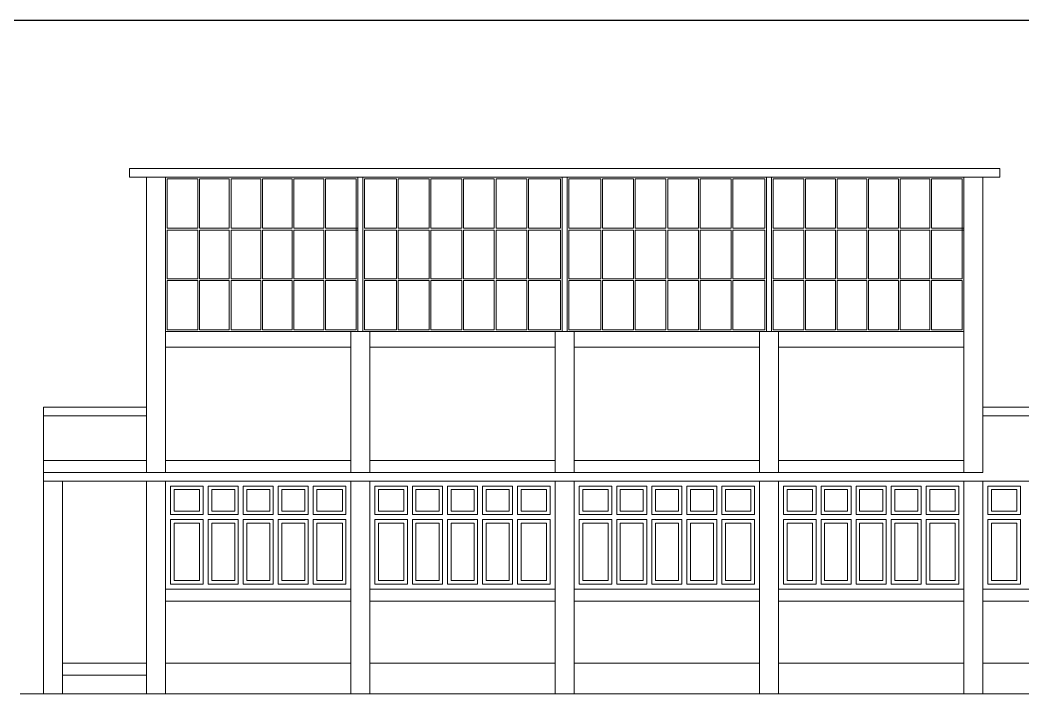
# Model space of a CAD drawing. Header units: inches. Extents: x -6800 to 96653, y -25814 to 17379.
# Drawn here: x 21200 to 21784, y -11715 to -11323 of the extents above; entities that cross this region are included whole.
import ezdxf

# ---------------------------------------------------------------- set-up
doc = ezdxf.new("R2010")
doc.units = ezdxf.units.IN
doc.header["$MEASUREMENT"] = 0
for name, color, linetype, lineweight in [('dimension', 50, 'Continuous', 20), ('ele back', 51, 'Continuous', 15), ('furniture', 44, 'Continuous', 15), ('Win ele', 211, 'Continuous', 15)]:
    doc.layers.add(name, color=color, linetype=linetype, lineweight=lineweight)

msp = doc.modelspace()

# ---------------------------------------------------------------- linework, layer by layer
msp.add_line((20222.07, -11322.79), (22598.07, -11322.79))
at = {"layer": 'dimension', "transparency": 33554651}
for p, q in [((21273.32, -11579.23), (21273.32, -11414.23)), ((21284.32, -11579.23), (21284.32, -11414.23)), ((21749.32, -11504.23), (21749.32, -11414.23)), ((21760.32, -11586.23), (21760.32, -11414.23)), ((21392.32, -11579.23), (21392.32, -11504.23)), ((21403.32, -11579.23), (21403.32, -11504.23)), ((21511.32, -11579.23), (21511.32, -11504.23)), ((21522.32, -11579.23), (21522.32, -11504.23)), ((21630.32, -11504.23), (21630.32, -11579.23)), ((21641.32, -11504.23), (21641.32, -11579.23)), ((21749.32, -11504.23), (21749.32, -11586.23)), ((21224.32, -11715.23), (21224.32, -11591.23)), ((21273.32, -11715.23), (21273.32, -11591.23)), ((21284.32, -11715.23), (21284.32, -11591.23)), ((21392.32, -11715.23), (21392.32, -11591.23)), ((21403.32, -11715.23), (21403.32, -11591.23)), ((21511.32, -11591.23), (21511.32, -11715.23)), ((21522.32, -11591.23), (21522.32, -11715.23)), ((21630.32, -11591.23), (21630.32, -11715.23)), ((21641.32, -11591.23), (21641.32, -11715.23)), ((21749.32, -11591.23), (21749.32, -11715.23)), ((21760.32, -11715.23), (21760.32, -11591.23))]:
    msp.add_line(p, q, dxfattribs=at)
at = {"layer": 'ele back', "transparency": 33554641}
for p, q in [((21273.32, -11409.23), (21263.32, -11409.23)), ((21263.32, -11409.23), (21263.32, -11414.23)), ((21273.32, -11409.23), (21760.32, -11409.23)), ((21760.32, -11409.23), (21770.32, -11409.23)), ((21770.32, -11409.23), (21770.32, -11414.23)), ((21263.32, -11414.23), (21273.32, -11414.23)), ((21273.32, -11414.23), (21760.32, -11414.23)), ((21396.32, -11504.23), (21396.32, -11414.23)), ((21399.32, -11504.23), (21399.32, -11414.23)), ((21515.32, -11504.23), (21515.32, -11414.23)), ((21518.32, -11504.23), (21518.32, -11414.23)), ((21634.32, -11504.23), (21634.32, -11414.23)), ((21637.32, -11504.23), (21637.32, -11414.23)), ((21770.32, -11414.23), (21760.32, -11414.23)), ((21284.32, -11504.23), (21749.32, -11504.23)), ((21284.32, -11513.23), (21392.32, -11513.23)), ((21403.32, -11513.23), (21511.32, -11513.23)), ((21522.32, -11513.23), (21630.32, -11513.23)), ((21641.32, -11513.23), (21749.32, -11513.23)), ((21273.32, -11548.23), (21213.32, -11548.23)), ((21213.32, -11548.23), (21213.32, -11715.23)), ((21273.32, -11553.23), (21213.32, -11553.23)), ((21760.32, -11548.23), (21878.32, -11548.23)), ((21760.32, -11553.23), (21878.32, -11553.23)), ((21213.32, -11579.23), (21273.32, -11579.23)), ((21273.32, -11579.23), (21273.32, -11586.23)), ((21284.32, -11579.23), (21392.32, -11579.23)), ((21284.32, -11579.23), (21284.32, -11586.23)), ((21392.32, -11586.23), (21392.32, -11579.23)), ((21403.32, -11579.23), (21511.32, -11579.23)), ((21403.32, -11579.23), (21403.32, -11586.23)), ((21511.32, -11586.23), (21511.32, -11579.23)), ((21522.32, -11579.23), (21630.32, -11579.23)), ((21522.32, -11579.23), (21522.32, -11586.23)), ((21630.32, -11586.23), (21630.32, -11579.23)), ((21641.32, -11579.23), (21749.32, -11579.23)), ((21641.32, -11579.23), (21641.32, -11586.23)), ((21213.32, -11586.23), (21403.32, -11586.23)), ((21403.32, -11586.23), (21522.32, -11586.23)), ((21522.32, -11586.23), (21641.32, -11586.23)), ((21641.32, -11586.23), (21760.32, -11586.23)), ((21213.32, -11591.23), (21284.32, -11591.23)), ((21284.32, -11591.23), (21403.32, -11591.23)), ((21403.32, -11591.23), (21522.32, -11591.23)), ((21522.32, -11591.23), (21641.32, -11591.23)), ((21641.32, -11591.23), (21760.32, -11591.23)), ((21760.32, -11591.23), (21878.32, -11591.23)), ((21284.32, -11654.23), (21392.32, -11654.23)), ((21403.32, -11654.23), (21511.32, -11654.23)), ((21641.32, -11654.23), (21749.32, -11654.23)), ((21760.32, -11654.23), (21868.32, -11654.23)), ((21284.32, -11661.23), (21392.32, -11661.23)), ((21403.32, -11661.23), (21511.32, -11661.23)), ((21522.32, -11661.23), (21630.32, -11661.23)), ((21641.32, -11661.23), (21749.32, -11661.23)), ((21760.32, -11661.23), (21868.32, -11661.23)), ((21224.32, -11697.23), (21273.32, -11697.23)), ((21284.32, -11697.23), (21392.32, -11697.23)), ((21403.32, -11697.23), (21511.32, -11697.23)), ((21522.32, -11697.23), (21630.32, -11697.23)), ((21641.32, -11697.23), (21749.32, -11697.23)), ((21760.32, -11697.23), (21868.32, -11697.23)), ((21224.32, -11704.23), (21273.32, -11704.23)), ((21199.65, -11715.23), (21925.2, -11715.23))]:
    msp.add_line(p, q, dxfattribs=at)
at = {"layer": 'furniture', "transparency": 33554687}
for p, q in [((21284.32, -11414.23), (21396.32, -11414.23)), ((21284.32, -11504.23), (21284.32, -11414.23)), ((21396.32, -11414.23), (21396.32, -11504.23)), ((21399.32, -11414.23), (21515.32, -11414.23)), ((21399.32, -11504.23), (21399.32, -11414.23)), ((21515.32, -11414.23), (21515.32, -11504.23)), ((21518.32, -11414.23), (21634.32, -11414.23)), ((21518.32, -11504.23), (21518.32, -11414.23)), ((21634.32, -11414.23), (21634.32, -11504.23)), ((21637.32, -11414.23), (21749.32, -11414.23)), ((21637.32, -11504.23), (21637.32, -11414.23)), ((21749.32, -11414.23), (21749.32, -11504.23)), ((21396.32, -11504.23), (21284.32, -11504.23)), ((21515.32, -11504.23), (21399.32, -11504.23)), ((21634.32, -11504.23), (21518.32, -11504.23)), ((21749.32, -11504.23), (21637.32, -11504.23)), ((21284.32, -11591.23), (21392.32, -11591.23)), ((21284.32, -11654.23), (21284.32, -11591.23)), ((21287.32, -11610.73), (21287.32, -11594.23)), ((21287.32, -11594.23), (21306.22, -11594.23)), ((21306.22, -11594.23), (21306.22, -11610.73)), ((21309.22, -11610.73), (21309.22, -11594.23)), ((21309.22, -11594.23), (21326.62, -11594.23)), ((21326.62, -11594.23), (21326.62, -11610.73)), ((21329.62, -11610.73), (21329.62, -11594.23)), ((21329.62, -11594.23), (21347.02, -11594.23)), ((21347.02, -11594.23), (21347.02, -11610.73)), ((21350.02, -11610.73), (21350.02, -11594.23)), ((21350.02, -11594.23), (21367.42, -11594.23)), ((21367.42, -11594.23), (21367.42, -11610.73)), ((21370.42, -11594.23), (21370.42, -11610.73)), ((21389.32, -11594.23), (21370.42, -11594.23)), ((21389.32, -11610.73), (21389.32, -11594.23)), ((21392.32, -11591.23), (21392.32, -11654.23)), ((21403.32, -11591.23), (21511.32, -11591.23)), ((21403.32, -11654.23), (21403.32, -11591.23)), ((21406.32, -11610.73), (21406.32, -11594.23)), ((21406.32, -11594.23), (21425.22, -11594.23)), ((21425.22, -11594.23), (21425.22, -11610.73)), ((21428.22, -11610.73), (21428.22, -11594.23)), ((21428.22, -11594.23), (21445.62, -11594.23)), ((21445.62, -11594.23), (21445.62, -11610.73)), ((21448.62, -11610.73), (21448.62, -11594.23)), ((21448.62, -11594.23), (21466.02, -11594.23)), ((21466.02, -11594.23), (21466.02, -11610.73)), ((21469.02, -11610.73), (21469.02, -11594.23)), ((21469.02, -11594.23), (21486.42, -11594.23)), ((21486.42, -11594.23), (21486.42, -11610.73)), ((21489.42, -11594.23), (21489.42, -11610.73)), ((21508.32, -11594.23), (21489.42, -11594.23)), ((21508.32, -11610.73), (21508.32, -11594.23)), ((21511.32, -11591.23), (21511.32, -11654.23)), ((21522.32, -11591.23), (21630.32, -11591.23)), ((21522.32, -11654.23), (21522.32, -11591.23)), ((21525.32, -11610.73), (21525.32, -11594.23)), ((21525.32, -11594.23), (21544.22, -11594.23)), ((21544.22, -11594.23), (21544.22, -11610.73)), ((21547.22, -11610.73), (21547.22, -11594.23)), ((21547.22, -11594.23), (21564.62, -11594.23)), ((21564.62, -11594.23), (21564.62, -11610.73)), ((21567.62, -11610.73), (21567.62, -11594.23)), ((21567.62, -11594.23), (21585.02, -11594.23)), ((21585.02, -11594.23), (21585.02, -11610.73)), ((21588.02, -11610.73), (21588.02, -11594.23)), ((21588.02, -11594.23), (21605.42, -11594.23)), ((21605.42, -11594.23), (21605.42, -11610.73)), ((21608.42, -11594.23), (21608.42, -11610.73)), ((21627.32, -11594.23), (21608.42, -11594.23)), ((21627.32, -11610.73), (21627.32, -11594.23)), ((21630.32, -11591.23), (21630.32, -11654.23)), ((21641.32, -11591.23), (21749.32, -11591.23)), ((21641.32, -11654.23), (21641.32, -11591.23)), ((21644.32, -11610.73), (21644.32, -11594.23)), ((21644.32, -11594.23), (21663.22, -11594.23)), ((21663.22, -11594.23), (21663.22, -11610.73)), ((21666.22, -11610.73), (21666.22, -11594.23)), ((21666.22, -11594.23), (21683.62, -11594.23)), ((21683.62, -11594.23), (21683.62, -11610.73)), ((21686.62, -11610.73), (21686.62, -11594.23)), ((21686.62, -11594.23), (21704.02, -11594.23)), ((21704.02, -11594.23), (21704.02, -11610.73)), ((21707.02, -11610.73), (21707.02, -11594.23)), ((21707.02, -11594.23), (21724.42, -11594.23)), ((21724.42, -11594.23), (21724.42, -11610.73)), ((21727.42, -11594.23), (21727.42, -11610.73)), ((21746.32, -11594.23), (21727.42, -11594.23)), ((21746.32, -11610.73), (21746.32, -11594.23)), ((21749.32, -11591.23), (21749.32, -11654.23)), ((21760.32, -11591.23), (21868.32, -11591.23)), ((21760.32, -11654.23), (21760.32, -11591.23)), ((21763.32, -11610.73), (21763.32, -11594.23)), ((21763.32, -11594.23), (21782.22, -11594.23)), ((21782.22, -11594.23), (21782.22, -11610.73)), ((21306.22, -11610.73), (21287.32, -11610.73)), ((21326.62, -11610.73), (21309.22, -11610.73)), ((21347.02, -11610.73), (21329.62, -11610.73)), ((21367.42, -11610.73), (21350.02, -11610.73)), ((21370.42, -11610.73), (21389.32, -11610.73)), ((21425.22, -11610.73), (21406.32, -11610.73)), ((21445.62, -11610.73), (21428.22, -11610.73)), ((21466.02, -11610.73), (21448.62, -11610.73)), ((21486.42, -11610.73), (21469.02, -11610.73)), ((21489.42, -11610.73), (21508.32, -11610.73)), ((21544.22, -11610.73), (21525.32, -11610.73)), ((21564.62, -11610.73), (21547.22, -11610.73)), ((21585.02, -11610.73), (21567.62, -11610.73)), ((21605.42, -11610.73), (21588.02, -11610.73)), ((21608.42, -11610.73), (21627.32, -11610.73)), ((21663.22, -11610.73), (21644.32, -11610.73)), ((21683.62, -11610.73), (21666.22, -11610.73)), ((21704.02, -11610.73), (21686.62, -11610.73)), ((21724.42, -11610.73), (21707.02, -11610.73)), ((21727.42, -11610.73), (21746.32, -11610.73)), ((21782.22, -11610.73), (21763.32, -11610.73)), ((21287.32, -11651.23), (21287.32, -11613.73)), ((21287.32, -11613.73), (21306.22, -11613.73)), ((21306.22, -11613.73), (21306.22, -11651.23)), ((21309.22, -11651.23), (21309.22, -11613.73)), ((21309.22, -11613.73), (21326.62, -11613.73)), ((21326.62, -11613.73), (21326.62, -11651.23)), ((21329.62, -11651.23), (21329.62, -11613.73)), ((21329.62, -11613.73), (21347.02, -11613.73)), ((21347.02, -11613.73), (21347.02, -11651.23)), ((21350.02, -11651.23), (21350.02, -11613.73)), ((21350.02, -11613.73), (21367.42, -11613.73)), ((21367.42, -11613.73), (21367.42, -11651.23)), ((21370.42, -11613.73), (21370.42, -11651.23)), ((21389.32, -11613.73), (21370.42, -11613.73)), ((21389.32, -11651.23), (21389.32, -11613.73)), ((21406.32, -11651.23), (21406.32, -11613.73)), ((21406.32, -11613.73), (21425.22, -11613.73)), ((21425.22, -11613.73), (21425.22, -11651.23)), ((21428.22, -11651.23), (21428.22, -11613.73)), ((21428.22, -11613.73), (21445.62, -11613.73)), ((21445.62, -11613.73), (21445.62, -11651.23)), ((21448.62, -11651.23), (21448.62, -11613.73)), ((21448.62, -11613.73), (21466.02, -11613.73)), ((21466.02, -11613.73), (21466.02, -11651.23)), ((21469.02, -11651.23), (21469.02, -11613.73)), ((21469.02, -11613.73), (21486.42, -11613.73)), ((21486.42, -11613.73), (21486.42, -11651.23)), ((21489.42, -11613.73), (21489.42, -11651.23)), ((21508.32, -11613.73), (21489.42, -11613.73)), ((21508.32, -11651.23), (21508.32, -11613.73)), ((21525.32, -11651.23), (21525.32, -11613.73)), ((21525.32, -11613.73), (21544.22, -11613.73)), ((21544.22, -11613.73), (21544.22, -11651.23)), ((21547.22, -11651.23), (21547.22, -11613.73)), ((21547.22, -11613.73), (21564.62, -11613.73)), ((21564.62, -11613.73), (21564.62, -11651.23)), ((21567.62, -11651.23), (21567.62, -11613.73)), ((21567.62, -11613.73), (21585.02, -11613.73)), ((21585.02, -11613.73), (21585.02, -11651.23)), ((21588.02, -11651.23), (21588.02, -11613.73)), ((21588.02, -11613.73), (21605.42, -11613.73)), ((21605.42, -11613.73), (21605.42, -11651.23)), ((21608.42, -11613.73), (21608.42, -11651.23)), ((21627.32, -11613.73), (21608.42, -11613.73)), ((21627.32, -11651.23), (21627.32, -11613.73)), ((21644.32, -11651.23), (21644.32, -11613.73)), ((21644.32, -11613.73), (21663.22, -11613.73)), ((21663.22, -11613.73), (21663.22, -11651.23)), ((21666.22, -11651.23), (21666.22, -11613.73)), ((21666.22, -11613.73), (21683.62, -11613.73)), ((21683.62, -11613.73), (21683.62, -11651.23)), ((21686.62, -11651.23), (21686.62, -11613.73)), ((21686.62, -11613.73), (21704.02, -11613.73)), ((21704.02, -11613.73), (21704.02, -11651.23)), ((21707.02, -11651.23), (21707.02, -11613.73)), ((21707.02, -11613.73), (21724.42, -11613.73)), ((21724.42, -11613.73), (21724.42, -11651.23)), ((21727.42, -11613.73), (21727.42, -11651.23)), ((21746.32, -11613.73), (21727.42, -11613.73)), ((21746.32, -11651.23), (21746.32, -11613.73)), ((21763.32, -11651.23), (21763.32, -11613.73)), ((21763.32, -11613.73), (21782.22, -11613.73)), ((21782.22, -11613.73), (21782.22, -11651.23)), ((21306.22, -11651.23), (21287.32, -11651.23)), ((21326.62, -11651.23), (21309.22, -11651.23)), ((21347.02, -11651.23), (21329.62, -11651.23)), ((21367.42, -11651.23), (21350.02, -11651.23)), ((21370.42, -11651.23), (21389.32, -11651.23)), ((21425.22, -11651.23), (21406.32, -11651.23)), ((21445.62, -11651.23), (21428.22, -11651.23)), ((21466.02, -11651.23), (21448.62, -11651.23)), ((21486.42, -11651.23), (21469.02, -11651.23)), ((21489.42, -11651.23), (21508.32, -11651.23)), ((21544.22, -11651.23), (21525.32, -11651.23)), ((21564.62, -11651.23), (21547.22, -11651.23)), ((21585.02, -11651.23), (21567.62, -11651.23)), ((21605.42, -11651.23), (21588.02, -11651.23)), ((21608.42, -11651.23), (21627.32, -11651.23)), ((21663.22, -11651.23), (21644.32, -11651.23)), ((21683.62, -11651.23), (21666.22, -11651.23)), ((21704.02, -11651.23), (21686.62, -11651.23)), ((21724.42, -11651.23), (21707.02, -11651.23)), ((21727.42, -11651.23), (21746.32, -11651.23)), ((21782.22, -11651.23), (21763.32, -11651.23)), ((21392.32, -11654.23), (21284.32, -11654.23)), ((21511.32, -11654.23), (21403.32, -11654.23)), ((21630.32, -11654.23), (21522.32, -11654.23)), ((21749.32, -11654.23), (21641.32, -11654.23)), ((21868.32, -11654.23), (21760.32, -11654.23))]:
    msp.add_line(p, q, dxfattribs=at)
at = {"layer": 'Win ele'}
for p, q in [((21285.32, -11415.23), (21303.15, -11415.23)), ((21285.32, -11444.06), (21285.32, -11415.23)), ((21303.15, -11415.23), (21303.15, -11444.06)), ((21304.15, -11415.23), (21321.48, -11415.23)), ((21304.15, -11415.23), (21304.15, -11444.06)), ((21321.48, -11415.23), (21321.48, -11444.06)), ((21322.48, -11415.23), (21339.82, -11415.23)), ((21322.48, -11415.23), (21322.48, -11444.06)), ((21339.82, -11415.23), (21339.82, -11444.06)), ((21340.82, -11415.23), (21358.15, -11415.23)), ((21340.82, -11415.23), (21340.82, -11444.06)), ((21358.15, -11415.23), (21358.15, -11444.06)), ((21359.15, -11415.23), (21376.48, -11415.23)), ((21359.15, -11415.23), (21359.15, -11444.06)), ((21376.48, -11415.23), (21376.48, -11444.06)), ((21377.48, -11415.23), (21395.32, -11415.23)), ((21377.48, -11415.23), (21377.48, -11444.06)), ((21395.32, -11415.23), (21395.32, -11473.4)), ((21400.32, -11415.23), (21418.82, -11415.23)), ((21400.32, -11444.06), (21400.32, -11415.23)), ((21418.82, -11415.23), (21418.82, -11444.06)), ((21419.82, -11415.23), (21437.82, -11415.23)), ((21419.82, -11415.23), (21419.82, -11444.06)), ((21437.82, -11415.23), (21437.82, -11444.06)), ((21438.82, -11415.23), (21456.82, -11415.23)), ((21438.82, -11415.23), (21438.82, -11444.06)), ((21456.82, -11415.23), (21456.82, -11444.06)), ((21457.82, -11415.23), (21475.82, -11415.23)), ((21457.82, -11415.23), (21457.82, -11444.06)), ((21475.82, -11415.23), (21475.82, -11444.06)), ((21476.82, -11415.23), (21494.82, -11415.23)), ((21476.82, -11415.23), (21476.82, -11444.06)), ((21494.82, -11415.23), (21494.82, -11444.06)), ((21495.82, -11415.23), (21514.32, -11415.23)), ((21495.82, -11415.23), (21495.82, -11444.06)), ((21514.32, -11415.23), (21514.32, -11444.06)), ((21519.32, -11415.23), (21537.82, -11415.23)), ((21519.32, -11444.06), (21519.32, -11415.23)), ((21537.82, -11415.23), (21537.82, -11444.06)), ((21538.82, -11415.23), (21556.82, -11415.23)), ((21538.82, -11415.23), (21538.82, -11444.06)), ((21556.82, -11415.23), (21556.82, -11444.06)), ((21557.82, -11415.23), (21575.82, -11415.23)), ((21557.82, -11415.23), (21557.82, -11444.06)), ((21575.82, -11415.23), (21575.82, -11444.06)), ((21576.82, -11415.23), (21594.82, -11415.23)), ((21576.82, -11415.23), (21576.82, -11444.06)), ((21594.82, -11415.23), (21594.82, -11444.06)), ((21595.82, -11415.23), (21613.82, -11415.23)), ((21595.82, -11415.23), (21595.82, -11444.06)), ((21613.82, -11415.23), (21613.82, -11444.06)), ((21614.82, -11415.23), (21633.32, -11415.23)), ((21614.82, -11415.23), (21614.82, -11444.06)), ((21633.32, -11415.23), (21633.32, -11444.06)), ((21638.32, -11415.23), (21656.15, -11415.23)), ((21638.32, -11444.06), (21638.32, -11415.23)), ((21656.15, -11415.23), (21656.15, -11444.06)), ((21657.15, -11415.23), (21674.48, -11415.23)), ((21657.15, -11415.23), (21657.15, -11444.06)), ((21674.48, -11415.23), (21674.48, -11444.06)), ((21675.48, -11415.23), (21692.82, -11415.23)), ((21675.48, -11415.23), (21675.48, -11444.06)), ((21692.82, -11415.23), (21692.82, -11444.06)), ((21693.82, -11415.23), (21711.15, -11415.23)), ((21693.82, -11415.23), (21693.82, -11444.06)), ((21711.15, -11415.23), (21711.15, -11444.06)), ((21712.15, -11415.23), (21729.48, -11415.23)), ((21712.15, -11415.23), (21712.15, -11444.06)), ((21729.48, -11415.23), (21729.48, -11444.06)), ((21730.48, -11415.23), (21748.32, -11415.23)), ((21730.48, -11415.23), (21730.48, -11444.06)), ((21748.32, -11415.23), (21748.32, -11473.4)), ((21303.15, -11444.06), (21285.32, -11444.06)), ((21285.32, -11473.4), (21285.32, -11445.06)), ((21303.15, -11445.06), (21285.32, -11445.06)), ((21303.15, -11445.06), (21303.15, -11473.4)), ((21321.48, -11444.06), (21304.15, -11444.06)), ((21304.15, -11445.06), (21304.15, -11473.4)), ((21321.48, -11445.06), (21304.15, -11445.06)), ((21321.48, -11445.06), (21321.48, -11473.4)), ((21339.82, -11444.06), (21322.48, -11444.06)), ((21322.48, -11445.06), (21322.48, -11473.4)), ((21339.82, -11445.06), (21322.48, -11445.06)), ((21339.82, -11445.06), (21339.82, -11473.4)), ((21358.15, -11444.06), (21340.82, -11444.06)), ((21340.82, -11445.06), (21340.82, -11473.4)), ((21358.15, -11445.06), (21340.82, -11445.06)), ((21358.15, -11445.06), (21358.15, -11473.4)), ((21376.48, -11444.06), (21359.15, -11444.06)), ((21359.15, -11445.06), (21359.15, -11473.4)), ((21376.48, -11445.06), (21359.15, -11445.06)), ((21376.48, -11445.06), (21376.48, -11473.4)), ((21396.32, -11444.06), (21377.48, -11444.06)), ((21377.48, -11445.06), (21377.48, -11473.4)), ((21396.32, -11445.06), (21377.48, -11445.06)), ((21400.32, -11444.06), (21418.82, -11444.06)), ((21400.32, -11473.4), (21400.32, -11445.06)), ((21400.32, -11445.06), (21418.82, -11445.06)), ((21418.82, -11445.06), (21418.82, -11473.4)), ((21419.82, -11444.06), (21437.82, -11444.06)), ((21419.82, -11445.06), (21419.82, -11473.4)), ((21419.82, -11445.06), (21437.82, -11445.06)), ((21437.82, -11445.06), (21437.82, -11473.4)), ((21438.82, -11444.06), (21456.82, -11444.06)), ((21438.82, -11445.06), (21438.82, -11473.4)), ((21438.82, -11445.06), (21456.82, -11445.06)), ((21456.82, -11445.06), (21456.82, -11473.4)), ((21457.82, -11444.06), (21475.82, -11444.06)), ((21457.82, -11445.06), (21457.82, -11473.4)), ((21457.82, -11445.06), (21475.82, -11445.06)), ((21475.82, -11445.06), (21475.82, -11473.4)), ((21476.82, -11444.06), (21494.82, -11444.06)), ((21476.82, -11445.06), (21476.82, -11473.4)), ((21476.82, -11445.06), (21494.82, -11445.06)), ((21494.82, -11445.06), (21494.82, -11473.4)), ((21495.82, -11444.06), (21514.32, -11444.06)), ((21495.82, -11445.06), (21495.82, -11473.4)), ((21495.82, -11445.06), (21514.32, -11445.06)), ((21514.32, -11445.06), (21514.32, -11473.4)), ((21519.32, -11444.06), (21537.82, -11444.06)), ((21519.32, -11473.4), (21519.32, -11445.06)), ((21519.32, -11445.06), (21537.82, -11445.06)), ((21537.82, -11445.06), (21537.82, -11473.4)), ((21538.82, -11444.06), (21556.82, -11444.06)), ((21538.82, -11445.06), (21538.82, -11473.4)), ((21538.82, -11445.06), (21556.82, -11445.06)), ((21556.82, -11445.06), (21556.82, -11473.4)), ((21557.82, -11444.06), (21575.82, -11444.06)), ((21557.82, -11445.06), (21557.82, -11473.4)), ((21557.82, -11445.06), (21575.82, -11445.06)), ((21575.82, -11445.06), (21575.82, -11473.4)), ((21576.82, -11444.06), (21594.82, -11444.06)), ((21576.82, -11445.06), (21576.82, -11473.4)), ((21576.82, -11445.06), (21594.82, -11445.06)), ((21594.82, -11445.06), (21594.82, -11473.4)), ((21595.82, -11444.06), (21613.82, -11444.06)), ((21595.82, -11445.06), (21595.82, -11473.4)), ((21595.82, -11445.06), (21613.82, -11445.06)), ((21613.82, -11445.06), (21613.82, -11473.4)), ((21614.82, -11444.06), (21633.32, -11444.06)), ((21614.82, -11445.06), (21614.82, -11473.4)), ((21614.82, -11445.06), (21633.32, -11445.06)), ((21633.32, -11445.06), (21633.32, -11473.4)), ((21656.15, -11444.06), (21638.32, -11444.06)), ((21638.32, -11473.4), (21638.32, -11445.06)), ((21656.15, -11445.06), (21638.32, -11445.06)), ((21656.15, -11445.06), (21656.15, -11473.4)), ((21674.48, -11444.06), (21657.15, -11444.06)), ((21657.15, -11445.06), (21657.15, -11473.4)), ((21674.48, -11445.06), (21657.15, -11445.06)), ((21674.48, -11445.06), (21674.48, -11473.4)), ((21692.82, -11444.06), (21675.48, -11444.06)), ((21675.48, -11445.06), (21675.48, -11473.4)), ((21692.82, -11445.06), (21675.48, -11445.06)), ((21692.82, -11445.06), (21692.82, -11473.4)), ((21711.15, -11444.06), (21693.82, -11444.06)), ((21693.82, -11445.06), (21693.82, -11473.4)), ((21711.15, -11445.06), (21693.82, -11445.06)), ((21711.15, -11445.06), (21711.15, -11473.4)), ((21729.48, -11444.06), (21712.15, -11444.06)), ((21712.15, -11445.06), (21712.15, -11473.4)), ((21729.48, -11445.06), (21712.15, -11445.06)), ((21729.48, -11445.06), (21729.48, -11473.4)), ((21749.32, -11444.06), (21730.48, -11444.06)), ((21730.48, -11445.06), (21730.48, -11473.4)), ((21749.32, -11445.06), (21730.48, -11445.06)), ((21303.15, -11473.4), (21285.32, -11473.4)), ((21285.32, -11503.23), (21285.32, -11474.4)), ((21303.15, -11474.4), (21285.32, -11474.4)), ((21303.15, -11474.4), (21303.15, -11503.23)), ((21321.48, -11473.4), (21304.15, -11473.4)), ((21304.15, -11474.4), (21304.15, -11503.23)), ((21321.48, -11474.4), (21304.15, -11474.4)), ((21321.48, -11474.4), (21321.48, -11503.23)), ((21339.82, -11473.4), (21322.48, -11473.4)), ((21322.48, -11474.4), (21322.48, -11503.23)), ((21339.82, -11474.4), (21322.48, -11474.4)), ((21339.82, -11474.4), (21339.82, -11503.23)), ((21358.15, -11473.4), (21340.82, -11473.4)), ((21340.82, -11474.4), (21340.82, -11503.23)), ((21358.15, -11474.4), (21340.82, -11474.4)), ((21358.15, -11474.4), (21358.15, -11503.23)), ((21376.48, -11473.4), (21359.15, -11473.4)), ((21359.15, -11474.4), (21359.15, -11503.23)), ((21376.48, -11474.4), (21359.15, -11474.4)), ((21376.48, -11474.4), (21376.48, -11503.23)), ((21395.32, -11473.4), (21377.48, -11473.4)), ((21377.48, -11474.4), (21377.48, -11503.23)), ((21395.32, -11474.4), (21377.48, -11474.4)), ((21395.32, -11474.4), (21395.32, -11503.23)), ((21400.32, -11473.4), (21418.82, -11473.4)), ((21400.32, -11503.23), (21400.32, -11474.4)), ((21400.32, -11474.4), (21418.82, -11474.4)), ((21418.82, -11474.4), (21418.82, -11503.23)), ((21419.82, -11473.4), (21437.82, -11473.4)), ((21419.82, -11474.4), (21419.82, -11503.23)), ((21419.82, -11474.4), (21437.82, -11474.4)), ((21437.82, -11474.4), (21437.82, -11503.23)), ((21438.82, -11473.4), (21456.82, -11473.4)), ((21438.82, -11474.4), (21438.82, -11503.23)), ((21438.82, -11474.4), (21456.82, -11474.4)), ((21456.82, -11474.4), (21456.82, -11503.23)), ((21457.82, -11473.4), (21475.82, -11473.4)), ((21457.82, -11474.4), (21457.82, -11503.23)), ((21457.82, -11474.4), (21475.82, -11474.4)), ((21475.82, -11474.4), (21475.82, -11503.23)), ((21476.82, -11473.4), (21494.82, -11473.4)), ((21476.82, -11474.4), (21476.82, -11503.23)), ((21476.82, -11474.4), (21494.82, -11474.4)), ((21494.82, -11474.4), (21494.82, -11503.23)), ((21495.82, -11473.4), (21514.32, -11473.4)), ((21495.82, -11474.4), (21495.82, -11503.23)), ((21495.82, -11474.4), (21514.32, -11474.4)), ((21514.32, -11474.4), (21514.32, -11503.23)), ((21519.32, -11473.4), (21537.82, -11473.4)), ((21519.32, -11503.23), (21519.32, -11474.4)), ((21519.32, -11474.4), (21537.82, -11474.4)), ((21537.82, -11474.4), (21537.82, -11503.23)), ((21538.82, -11473.4), (21556.82, -11473.4)), ((21538.82, -11474.4), (21538.82, -11503.23)), ((21538.82, -11474.4), (21556.82, -11474.4)), ((21556.82, -11474.4), (21556.82, -11503.23)), ((21557.82, -11473.4), (21575.82, -11473.4)), ((21557.82, -11474.4), (21557.82, -11503.23)), ((21557.82, -11474.4), (21575.82, -11474.4)), ((21575.82, -11474.4), (21575.82, -11503.23)), ((21576.82, -11473.4), (21594.82, -11473.4)), ((21576.82, -11474.4), (21576.82, -11503.23)), ((21576.82, -11474.4), (21594.82, -11474.4)), ((21594.82, -11474.4), (21594.82, -11503.23)), ((21595.82, -11473.4), (21613.82, -11473.4)), ((21595.82, -11474.4), (21595.82, -11503.23)), ((21595.82, -11474.4), (21613.82, -11474.4)), ((21613.82, -11474.4), (21613.82, -11503.23)), ((21614.82, -11473.4), (21633.32, -11473.4)), ((21614.82, -11474.4), (21614.82, -11503.23)), ((21614.82, -11474.4), (21633.32, -11474.4)), ((21633.32, -11474.4), (21633.32, -11503.23)), ((21656.15, -11473.4), (21638.32, -11473.4)), ((21638.32, -11503.23), (21638.32, -11474.4)), ((21656.15, -11474.4), (21638.32, -11474.4)), ((21656.15, -11474.4), (21656.15, -11503.23)), ((21674.48, -11473.4), (21657.15, -11473.4)), ((21657.15, -11474.4), (21657.15, -11503.23)), ((21674.48, -11474.4), (21657.15, -11474.4)), ((21674.48, -11474.4), (21674.48, -11503.23)), ((21692.82, -11473.4), (21675.48, -11473.4)), ((21675.48, -11474.4), (21675.48, -11503.23)), ((21692.82, -11474.4), (21675.48, -11474.4)), ((21692.82, -11474.4), (21692.82, -11503.23)), ((21711.15, -11473.4), (21693.82, -11473.4)), ((21693.82, -11474.4), (21693.82, -11503.23)), ((21711.15, -11474.4), (21693.82, -11474.4)), ((21711.15, -11474.4), (21711.15, -11503.23)), ((21729.48, -11473.4), (21712.15, -11473.4)), ((21712.15, -11474.4), (21712.15, -11503.23)), ((21729.48, -11474.4), (21712.15, -11474.4)), ((21729.48, -11474.4), (21729.48, -11503.23)), ((21748.32, -11473.4), (21730.48, -11473.4)), ((21730.48, -11474.4), (21730.48, -11503.23)), ((21748.32, -11474.4), (21730.48, -11474.4)), ((21748.32, -11474.4), (21748.32, -11503.23)), ((21303.15, -11503.23), (21285.32, -11503.23)), ((21321.48, -11503.23), (21304.15, -11503.23)), ((21339.82, -11503.23), (21322.48, -11503.23)), ((21358.15, -11503.23), (21340.82, -11503.23)), ((21376.48, -11503.23), (21359.15, -11503.23)), ((21395.32, -11503.23), (21377.48, -11503.23)), ((21418.82, -11503.23), (21400.32, -11503.23)), ((21437.82, -11503.23), (21419.82, -11503.23)), ((21456.82, -11503.23), (21438.82, -11503.23)), ((21475.82, -11503.23), (21457.82, -11503.23)), ((21494.82, -11503.23), (21476.82, -11503.23)), ((21514.32, -11503.23), (21495.82, -11503.23)), ((21537.82, -11503.23), (21519.32, -11503.23)), ((21556.82, -11503.23), (21538.82, -11503.23)), ((21575.82, -11503.23), (21557.82, -11503.23)), ((21594.82, -11503.23), (21576.82, -11503.23)), ((21613.82, -11503.23), (21595.82, -11503.23)), ((21633.32, -11503.23), (21614.82, -11503.23)), ((21656.15, -11503.23), (21638.32, -11503.23)), ((21674.48, -11503.23), (21657.15, -11503.23)), ((21692.82, -11503.23), (21675.48, -11503.23)), ((21711.15, -11503.23), (21693.82, -11503.23)), ((21729.48, -11503.23), (21712.15, -11503.23)), ((21748.32, -11503.23), (21730.48, -11503.23)), ((21289.32, -11608.73), (21289.32, -11596.23)), ((21289.32, -11596.23), (21304.22, -11596.23)), ((21304.22, -11596.23), (21304.22, -11608.73)), ((21311.22, -11608.73), (21311.22, -11596.23)), ((21311.22, -11596.23), (21324.62, -11596.23)), ((21324.62, -11596.23), (21324.62, -11608.73)), ((21331.62, -11608.73), (21331.62, -11596.23)), ((21331.62, -11596.23), (21345.02, -11596.23)), ((21345.02, -11596.23), (21345.02, -11608.73)), ((21352.02, -11608.73), (21352.02, -11596.23)), ((21352.02, -11596.23), (21365.42, -11596.23)), ((21365.42, -11596.23), (21365.42, -11608.73)), ((21372.42, -11596.23), (21372.42, -11608.73)), ((21387.32, -11596.23), (21372.42, -11596.23)), ((21387.32, -11608.73), (21387.32, -11596.23)), ((21408.32, -11608.73), (21408.32, -11596.23)), ((21408.32, -11596.23), (21423.22, -11596.23)), ((21423.22, -11596.23), (21423.22, -11608.73)), ((21430.22, -11608.73), (21430.22, -11596.23)), ((21430.22, -11596.23), (21443.62, -11596.23)), ((21443.62, -11596.23), (21443.62, -11608.73)), ((21450.62, -11608.73), (21450.62, -11596.23)), ((21450.62, -11596.23), (21464.02, -11596.23)), ((21464.02, -11596.23), (21464.02, -11608.73)), ((21471.02, -11608.73), (21471.02, -11596.23)), ((21471.02, -11596.23), (21484.42, -11596.23)), ((21484.42, -11596.23), (21484.42, -11608.73)), ((21491.42, -11596.23), (21491.42, -11608.73)), ((21506.32, -11596.23), (21491.42, -11596.23)), ((21506.32, -11608.73), (21506.32, -11596.23)), ((21527.32, -11608.73), (21527.32, -11596.23)), ((21527.32, -11596.23), (21542.22, -11596.23)), ((21542.22, -11596.23), (21542.22, -11608.73)), ((21549.22, -11608.73), (21549.22, -11596.23)), ((21549.22, -11596.23), (21562.62, -11596.23)), ((21562.62, -11596.23), (21562.62, -11608.73)), ((21569.62, -11608.73), (21569.62, -11596.23)), ((21569.62, -11596.23), (21583.02, -11596.23)), ((21583.02, -11596.23), (21583.02, -11608.73)), ((21590.02, -11608.73), (21590.02, -11596.23)), ((21590.02, -11596.23), (21603.42, -11596.23)), ((21603.42, -11596.23), (21603.42, -11608.73)), ((21610.42, -11596.23), (21610.42, -11608.73)), ((21625.32, -11596.23), (21610.42, -11596.23)), ((21625.32, -11608.73), (21625.32, -11596.23)), ((21646.32, -11608.73), (21646.32, -11596.23)), ((21646.32, -11596.23), (21661.22, -11596.23)), ((21661.22, -11596.23), (21661.22, -11608.73)), ((21668.22, -11608.73), (21668.22, -11596.23)), ((21668.22, -11596.23), (21681.62, -11596.23)), ((21681.62, -11596.23), (21681.62, -11608.73)), ((21688.62, -11608.73), (21688.62, -11596.23)), ((21688.62, -11596.23), (21702.02, -11596.23)), ((21702.02, -11596.23), (21702.02, -11608.73)), ((21709.02, -11608.73), (21709.02, -11596.23)), ((21709.02, -11596.23), (21722.42, -11596.23)), ((21722.42, -11596.23), (21722.42, -11608.73)), ((21729.42, -11596.23), (21729.42, -11608.73)), ((21744.32, -11596.23), (21729.42, -11596.23)), ((21744.32, -11608.73), (21744.32, -11596.23)), ((21765.32, -11608.73), (21765.32, -11596.23)), ((21765.32, -11596.23), (21780.22, -11596.23)), ((21780.22, -11596.23), (21780.22, -11608.73)), ((21304.22, -11608.73), (21289.32, -11608.73)), ((21324.62, -11608.73), (21311.22, -11608.73)), ((21345.02, -11608.73), (21331.62, -11608.73)), ((21365.42, -11608.73), (21352.02, -11608.73)), ((21372.42, -11608.73), (21387.32, -11608.73)), ((21423.22, -11608.73), (21408.32, -11608.73)), ((21443.62, -11608.73), (21430.22, -11608.73)), ((21464.02, -11608.73), (21450.62, -11608.73)), ((21484.42, -11608.73), (21471.02, -11608.73)), ((21491.42, -11608.73), (21506.32, -11608.73)), ((21542.22, -11608.73), (21527.32, -11608.73)), ((21562.62, -11608.73), (21549.22, -11608.73)), ((21583.02, -11608.73), (21569.62, -11608.73)), ((21603.42, -11608.73), (21590.02, -11608.73)), ((21610.42, -11608.73), (21625.32, -11608.73)), ((21661.22, -11608.73), (21646.32, -11608.73)), ((21681.62, -11608.73), (21668.22, -11608.73)), ((21702.02, -11608.73), (21688.62, -11608.73)), ((21722.42, -11608.73), (21709.02, -11608.73)), ((21729.42, -11608.73), (21744.32, -11608.73)), ((21780.22, -11608.73), (21765.32, -11608.73)), ((21289.32, -11649.23), (21289.32, -11615.73)), ((21289.32, -11615.73), (21304.22, -11615.73)), ((21304.22, -11615.73), (21304.22, -11649.23)), ((21311.22, -11649.23), (21311.22, -11615.73)), ((21311.22, -11615.73), (21324.62, -11615.73)), ((21324.62, -11615.73), (21324.62, -11649.23)), ((21331.62, -11649.23), (21331.62, -11615.73)), ((21331.62, -11615.73), (21345.02, -11615.73)), ((21345.02, -11615.73), (21345.02, -11649.23)), ((21352.02, -11649.23), (21352.02, -11615.73)), ((21352.02, -11615.73), (21365.42, -11615.73)), ((21365.42, -11615.73), (21365.42, -11649.23)), ((21372.42, -11615.73), (21372.42, -11649.23)), ((21387.32, -11615.73), (21372.42, -11615.73)), ((21387.32, -11649.23), (21387.32, -11615.73)), ((21408.32, -11649.23), (21408.32, -11615.73)), ((21408.32, -11615.73), (21423.22, -11615.73)), ((21423.22, -11615.73), (21423.22, -11649.23)), ((21430.22, -11649.23), (21430.22, -11615.73)), ((21430.22, -11615.73), (21443.62, -11615.73)), ((21443.62, -11615.73), (21443.62, -11649.23)), ((21450.62, -11649.23), (21450.62, -11615.73)), ((21450.62, -11615.73), (21464.02, -11615.73)), ((21464.02, -11615.73), (21464.02, -11649.23)), ((21471.02, -11649.23), (21471.02, -11615.73)), ((21471.02, -11615.73), (21484.42, -11615.73)), ((21484.42, -11615.73), (21484.42, -11649.23)), ((21491.42, -11615.73), (21491.42, -11649.23)), ((21506.32, -11615.73), (21491.42, -11615.73)), ((21506.32, -11649.23), (21506.32, -11615.73)), ((21527.32, -11649.23), (21527.32, -11615.73)), ((21527.32, -11615.73), (21542.22, -11615.73)), ((21542.22, -11615.73), (21542.22, -11649.23)), ((21549.22, -11649.23), (21549.22, -11615.73)), ((21549.22, -11615.73), (21562.62, -11615.73)), ((21562.62, -11615.73), (21562.62, -11649.23)), ((21569.62, -11649.23), (21569.62, -11615.73)), ((21569.62, -11615.73), (21583.02, -11615.73)), ((21583.02, -11615.73), (21583.02, -11649.23)), ((21590.02, -11649.23), (21590.02, -11615.73)), ((21590.02, -11615.73), (21603.42, -11615.73)), ((21603.42, -11615.73), (21603.42, -11649.23)), ((21610.42, -11615.73), (21610.42, -11649.23)), ((21625.32, -11615.73), (21610.42, -11615.73)), ((21625.32, -11649.23), (21625.32, -11615.73)), ((21646.32, -11649.23), (21646.32, -11615.73)), ((21646.32, -11615.73), (21661.22, -11615.73)), ((21661.22, -11615.73), (21661.22, -11649.23)), ((21668.22, -11649.23), (21668.22, -11615.73)), ((21668.22, -11615.73), (21681.62, -11615.73)), ((21681.62, -11615.73), (21681.62, -11649.23)), ((21688.62, -11649.23), (21688.62, -11615.73)), ((21688.62, -11615.73), (21702.02, -11615.73)), ((21702.02, -11615.73), (21702.02, -11649.23)), ((21709.02, -11649.23), (21709.02, -11615.73)), ((21709.02, -11615.73), (21722.42, -11615.73)), ((21722.42, -11615.73), (21722.42, -11649.23)), ((21729.42, -11615.73), (21729.42, -11649.23)), ((21744.32, -11615.73), (21729.42, -11615.73)), ((21744.32, -11649.23), (21744.32, -11615.73)), ((21765.32, -11649.23), (21765.32, -11615.73)), ((21765.32, -11615.73), (21780.22, -11615.73)), ((21780.22, -11615.73), (21780.22, -11649.23)), ((21304.22, -11649.23), (21289.32, -11649.23)), ((21324.62, -11649.23), (21311.22, -11649.23)), ((21345.02, -11649.23), (21331.62, -11649.23)), ((21365.42, -11649.23), (21352.02, -11649.23)), ((21372.42, -11649.23), (21387.32, -11649.23)), ((21423.22, -11649.23), (21408.32, -11649.23)), ((21443.62, -11649.23), (21430.22, -11649.23)), ((21464.02, -11649.23), (21450.62, -11649.23)), ((21484.42, -11649.23), (21471.02, -11649.23)), ((21491.42, -11649.23), (21506.32, -11649.23)), ((21542.22, -11649.23), (21527.32, -11649.23)), ((21562.62, -11649.23), (21549.22, -11649.23)), ((21583.02, -11649.23), (21569.62, -11649.23)), ((21603.42, -11649.23), (21590.02, -11649.23)), ((21610.42, -11649.23), (21625.32, -11649.23)), ((21661.22, -11649.23), (21646.32, -11649.23)), ((21681.62, -11649.23), (21668.22, -11649.23)), ((21702.02, -11649.23), (21688.62, -11649.23)), ((21722.42, -11649.23), (21709.02, -11649.23)), ((21729.42, -11649.23), (21744.32, -11649.23)), ((21780.22, -11649.23), (21765.32, -11649.23))]:
    msp.add_line(p, q, dxfattribs=at)

doc.saveas('drawing.dxf')
